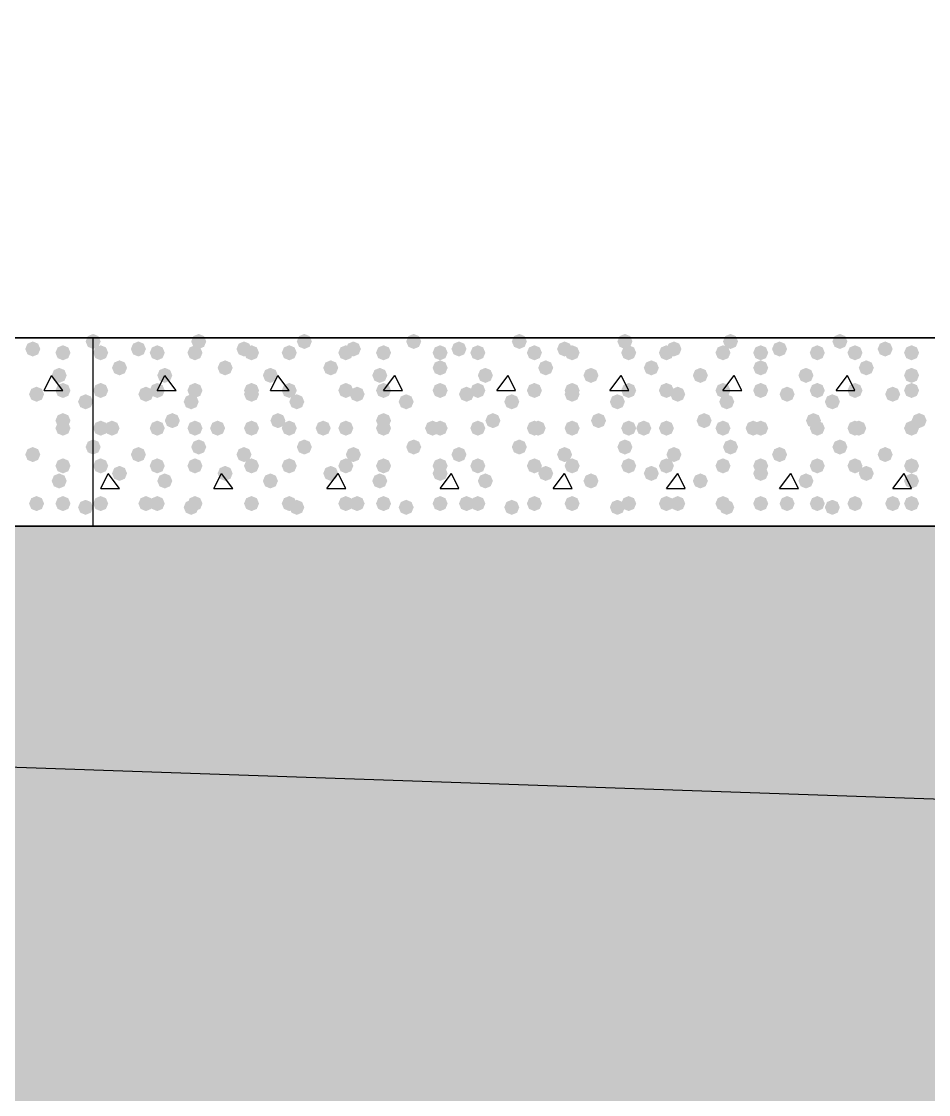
# Model space of a CAD drawing. Header units: millimetres. Extents: x 0 to 420, y 0 to 297.
# Drawn here: x 111.34 to 121.52, y 155.88 to 167.93 of the extents above; entities that cross this region are included whole.
import ezdxf

# ---------------------------------------------------------------- set-up
doc = ezdxf.new("R2010")
doc.units = ezdxf.units.MM
doc.layers.get('0').update_dxf_attribs({"linetype": 'CONTINUOUS'})

msp = doc.modelspace()

# ---------------------------------------------------------------- hatches: boundary and pattern name
at = {"true_color": 0x000007}
for points in [[(112.225667, 164.338), (112.200796, 164.278204), (112.141, 164.253333), (112.081204, 164.278204), (112.056333, 164.338), (112.081204, 164.397796), (112.141, 164.422667), (112.200796, 164.397796)], [(111.548333, 164.253333), (111.523463, 164.193537), (111.463667, 164.168667), (111.403871, 164.193537), (111.379, 164.253333), (111.403871, 164.313129), (111.463667, 164.338), (111.523462, 164.313129)], [(111.887, 164.211), (111.862129, 164.151204), (111.802333, 164.126333), (111.742538, 164.151204), (111.717667, 164.211), (111.742537, 164.270796), (111.802333, 164.295667), (111.862129, 164.270796)], [(111.844667, 163.957), (111.819796, 163.897204), (111.76, 163.872333), (111.700204, 163.897204), (111.675333, 163.957), (111.700204, 164.016796), (111.76, 164.041667), (111.819796, 164.016796)], [(111.887, 163.787667), (111.862129, 163.727871), (111.802333, 163.703), (111.742538, 163.727871), (111.717667, 163.787667), (111.742537, 163.847462), (111.802333, 163.872333), (111.862129, 163.847463)], [(111.590667, 163.745333), (111.565796, 163.685537), (111.506, 163.660667), (111.446204, 163.685537), (111.421333, 163.745333), (111.446204, 163.805129), (111.506, 163.83), (111.565796, 163.805129)], [(112.141, 163.660667), (112.116129, 163.600871), (112.056333, 163.576), (111.996537, 163.600871), (111.971667, 163.660667), (111.996537, 163.720462), (112.056333, 163.745333), (112.116129, 163.720463)], [(111.887, 163.449), (111.862129, 163.389204), (111.802333, 163.364333), (111.742538, 163.389204), (111.717667, 163.449), (111.742537, 163.508796), (111.802333, 163.533667), (111.862129, 163.508796)], [(111.887, 163.364333), (111.862129, 163.304537), (111.802333, 163.279667), (111.742538, 163.304537), (111.717667, 163.364333), (111.742537, 163.424129), (111.802333, 163.449), (111.862129, 163.424129)], [(111.548333, 163.068), (111.523463, 163.008204), (111.463667, 162.983333), (111.403871, 163.008204), (111.379, 163.068), (111.403871, 163.127796), (111.463667, 163.152667), (111.523462, 163.127796)], [(112.225667, 163.152667), (112.200796, 163.092871), (112.141, 163.068), (112.081204, 163.092871), (112.056333, 163.152667), (112.081204, 163.212462), (112.141, 163.237333), (112.200796, 163.212463)], [(111.887, 162.941), (111.862129, 162.881204), (111.802333, 162.856333), (111.742538, 162.881204), (111.717667, 162.941), (111.742537, 163.000796), (111.802333, 163.025667), (111.862129, 163.000796)], [(111.844667, 162.771667), (111.819796, 162.711871), (111.76, 162.687), (111.700204, 162.711871), (111.675333, 162.771667), (111.700204, 162.831462), (111.76, 162.856333), (111.819796, 162.831463)], [(111.590667, 162.517667), (111.565796, 162.457871), (111.506, 162.433), (111.446204, 162.457871), (111.421333, 162.517667), (111.446204, 162.577462), (111.506, 162.602333), (111.565796, 162.577463)], [(111.887, 162.517667), (111.862129, 162.457871), (111.802333, 162.433), (111.742538, 162.457871), (111.717667, 162.517667), (111.742537, 162.577462), (111.802333, 162.602333), (111.862129, 162.577463)], [(112.141, 162.475333), (112.116129, 162.415537), (112.056333, 162.390667), (111.996537, 162.415537), (111.971667, 162.475333), (111.996537, 162.535129), (112.056333, 162.56), (112.116129, 162.535129)]]:
    msp.add_hatch(color=0, dxfattribs=at).paths.add_polyline_path(points, flags=0)
at = {"true_color": 0x000008}
for points in [[(113.411, 164.338), (113.386129, 164.278204), (113.326333, 164.253333), (113.266537, 164.278204), (113.241667, 164.338), (113.266537, 164.397796), (113.326333, 164.422667), (113.386129, 164.397796)], [(114.596333, 164.338), (114.571463, 164.278204), (114.511667, 164.253333), (114.451871, 164.278204), (114.427, 164.338), (114.451871, 164.397796), (114.511667, 164.422667), (114.571462, 164.397796)], [(115.824, 164.338), (115.799129, 164.278204), (115.739333, 164.253333), (115.679538, 164.278204), (115.654667, 164.338), (115.679537, 164.397796), (115.739333, 164.422667), (115.799129, 164.397796)], [(117.009333, 164.338), (116.984462, 164.278204), (116.924667, 164.253333), (116.864871, 164.278204), (116.84, 164.338), (116.864871, 164.397796), (116.924667, 164.422667), (116.984462, 164.397796)], [(118.194667, 164.338), (118.169796, 164.278204), (118.11, 164.253333), (118.050204, 164.278204), (118.025333, 164.338), (118.050204, 164.397796), (118.11, 164.422667), (118.169796, 164.397796)], [(119.38, 164.338), (119.355129, 164.278204), (119.295333, 164.253333), (119.235538, 164.278204), (119.210667, 164.338), (119.235537, 164.397796), (119.295333, 164.422667), (119.355129, 164.397796)], [(120.607667, 164.338), (120.582796, 164.278204), (120.523, 164.253333), (120.463204, 164.278204), (120.438333, 164.338), (120.463204, 164.397796), (120.523, 164.422667), (120.582796, 164.397796)], [(112.310333, 164.211), (112.285463, 164.151204), (112.225667, 164.126333), (112.165871, 164.151204), (112.141, 164.211), (112.165871, 164.270796), (112.225667, 164.295667), (112.285462, 164.270796)], [(112.733667, 164.253333), (112.708796, 164.193537), (112.649, 164.168667), (112.589204, 164.193537), (112.564333, 164.253333), (112.589204, 164.313129), (112.649, 164.338), (112.708796, 164.313129)], [(112.945333, 164.211), (112.920463, 164.151204), (112.860667, 164.126333), (112.800871, 164.151204), (112.776, 164.211), (112.800871, 164.270796), (112.860667, 164.295667), (112.920462, 164.270796)], [(113.368667, 164.211), (113.343796, 164.151204), (113.284, 164.126333), (113.224204, 164.151204), (113.199333, 164.211), (113.224204, 164.270796), (113.284, 164.295667), (113.343796, 164.270796)], [(113.919, 164.253333), (113.894129, 164.193537), (113.834333, 164.168667), (113.774538, 164.193537), (113.749667, 164.253333), (113.774537, 164.313129), (113.834333, 164.338), (113.894129, 164.313129)], [(114.003667, 164.211), (113.978796, 164.151204), (113.919, 164.126333), (113.859204, 164.151204), (113.834333, 164.211), (113.859204, 164.270796), (113.919, 164.295667), (113.978796, 164.270796)], [(114.427, 164.211), (114.402129, 164.151204), (114.342333, 164.126333), (114.282538, 164.151204), (114.257667, 164.211), (114.282537, 164.270796), (114.342333, 164.295667), (114.402129, 164.270796)], [(115.062, 164.211), (115.037129, 164.151204), (114.977333, 164.126333), (114.917538, 164.151204), (114.892667, 164.211), (114.917537, 164.270796), (114.977333, 164.295667), (115.037129, 164.270796)], [(115.146667, 164.253333), (115.121796, 164.193537), (115.062, 164.168667), (115.002204, 164.193537), (114.977333, 164.253333), (115.002204, 164.313129), (115.062, 164.338), (115.121796, 164.313129)], [(115.485333, 164.211), (115.460463, 164.151204), (115.400667, 164.126333), (115.340871, 164.151204), (115.316, 164.211), (115.340871, 164.270796), (115.400667, 164.295667), (115.460462, 164.270796)], [(116.120333, 164.211), (116.095463, 164.151204), (116.035667, 164.126333), (115.975871, 164.151204), (115.951, 164.211), (115.975871, 164.270796), (116.035667, 164.295667), (116.095462, 164.270796)], [(116.332, 164.253333), (116.307129, 164.193537), (116.247333, 164.168667), (116.187538, 164.193537), (116.162667, 164.253333), (116.187537, 164.313129), (116.247333, 164.338), (116.307129, 164.313129)], [(116.543667, 164.211), (116.518796, 164.151204), (116.459, 164.126333), (116.399204, 164.151204), (116.374333, 164.211), (116.399204, 164.270796), (116.459, 164.295667), (116.518796, 164.270796)], [(117.178667, 164.211), (117.153796, 164.151204), (117.094, 164.126333), (117.034204, 164.151204), (117.009333, 164.211), (117.034204, 164.270796), (117.094, 164.295667), (117.153796, 164.270796)], [(117.517333, 164.253333), (117.492463, 164.193537), (117.432667, 164.168667), (117.372871, 164.193537), (117.348, 164.253333), (117.372871, 164.313129), (117.432667, 164.338), (117.492462, 164.313129)], [(117.602, 164.211), (117.577129, 164.151204), (117.517333, 164.126333), (117.457538, 164.151204), (117.432667, 164.211), (117.457537, 164.270796), (117.517333, 164.295667), (117.577129, 164.270796)], [(118.237, 164.211), (118.212129, 164.151204), (118.152333, 164.126333), (118.092538, 164.151204), (118.067667, 164.211), (118.092537, 164.270796), (118.152333, 164.295667), (118.212129, 164.270796)], [(118.660333, 164.211), (118.635463, 164.151204), (118.575667, 164.126333), (118.515871, 164.151204), (118.491, 164.211), (118.515871, 164.270796), (118.575667, 164.295667), (118.635462, 164.270796)], [(118.745, 164.253333), (118.720129, 164.193537), (118.660333, 164.168667), (118.600538, 164.193537), (118.575667, 164.253333), (118.600537, 164.313129), (118.660333, 164.338), (118.720129, 164.313129)], [(119.295333, 164.211), (119.270463, 164.151204), (119.210667, 164.126333), (119.150871, 164.151204), (119.126, 164.211), (119.150871, 164.270796), (119.210667, 164.295667), (119.270462, 164.270796)], [(119.718667, 164.211), (119.693796, 164.151204), (119.634, 164.126333), (119.574204, 164.151204), (119.549333, 164.211), (119.574204, 164.270796), (119.634, 164.295667), (119.693796, 164.270796)], [(119.930333, 164.253333), (119.905463, 164.193537), (119.845667, 164.168667), (119.785871, 164.193537), (119.761, 164.253333), (119.785871, 164.313129), (119.845667, 164.338), (119.905462, 164.313129)], [(120.353667, 164.211), (120.328796, 164.151204), (120.269, 164.126333), (120.209204, 164.151204), (120.184333, 164.211), (120.209204, 164.270796), (120.269, 164.295667), (120.328796, 164.270796)], [(120.777, 164.211), (120.752129, 164.151204), (120.692333, 164.126333), (120.632538, 164.151204), (120.607667, 164.211), (120.632537, 164.270796), (120.692333, 164.295667), (120.752129, 164.270796)], [(121.115667, 164.253333), (121.090796, 164.193537), (121.031, 164.168667), (120.971204, 164.193537), (120.946333, 164.253333), (120.971204, 164.313129), (121.031, 164.338), (121.090796, 164.313129)], [(121.412, 164.211), (121.387129, 164.151204), (121.327333, 164.126333), (121.267538, 164.151204), (121.242667, 164.211), (121.267537, 164.270796), (121.327333, 164.295667), (121.387129, 164.270796)], [(112.522, 164.041667), (112.497129, 163.981871), (112.437333, 163.957), (112.377538, 163.981871), (112.352667, 164.041667), (112.377537, 164.101462), (112.437333, 164.126333), (112.497129, 164.101463)], [(113.707333, 164.041667), (113.682463, 163.981871), (113.622667, 163.957), (113.562871, 163.981871), (113.538, 164.041667), (113.562871, 164.101462), (113.622667, 164.126333), (113.682462, 164.101463)], [(114.892667, 164.041667), (114.867796, 163.981871), (114.808, 163.957), (114.748204, 163.981871), (114.723333, 164.041667), (114.748204, 164.101462), (114.808, 164.126333), (114.867796, 164.101463)], [(116.120333, 164.041667), (116.095463, 163.981871), (116.035667, 163.957), (115.975871, 163.981871), (115.951, 164.041667), (115.975871, 164.101462), (116.035667, 164.126333), (116.095462, 164.101463)], [(117.305667, 164.041667), (117.280796, 163.981871), (117.221, 163.957), (117.161204, 163.981871), (117.136333, 164.041667), (117.161204, 164.101462), (117.221, 164.126333), (117.280796, 164.101463)], [(118.491, 164.041667), (118.466129, 163.981871), (118.406333, 163.957), (118.346537, 163.981871), (118.321667, 164.041667), (118.346537, 164.101462), (118.406333, 164.126333), (118.466129, 164.101463)], [(119.718667, 164.041667), (119.693796, 163.981871), (119.634, 163.957), (119.574204, 163.981871), (119.549333, 164.041667), (119.574204, 164.101462), (119.634, 164.126333), (119.693796, 164.101463)], [(120.904, 164.041667), (120.879129, 163.981871), (120.819333, 163.957), (120.759538, 163.981871), (120.734667, 164.041667), (120.759537, 164.101462), (120.819333, 164.126333), (120.879129, 164.101463)], [(113.03, 163.957), (113.005129, 163.897204), (112.945333, 163.872333), (112.885538, 163.897204), (112.860667, 163.957), (112.885537, 164.016796), (112.945333, 164.041667), (113.005129, 164.016796)], [(114.215333, 163.957), (114.190463, 163.897204), (114.130667, 163.872333), (114.070871, 163.897204), (114.046, 163.957), (114.070871, 164.016796), (114.130667, 164.041667), (114.190462, 164.016796)], [(115.443, 163.957), (115.418129, 163.897204), (115.358333, 163.872333), (115.298537, 163.897204), (115.273667, 163.957), (115.298537, 164.016796), (115.358333, 164.041667), (115.418129, 164.016796)], [(116.628333, 163.957), (116.603463, 163.897204), (116.543667, 163.872333), (116.483871, 163.897204), (116.459, 163.957), (116.483871, 164.016796), (116.543667, 164.041667), (116.603462, 164.016796)], [(117.813667, 163.957), (117.788796, 163.897204), (117.729, 163.872333), (117.669204, 163.897204), (117.644333, 163.957), (117.669204, 164.016796), (117.729, 164.041667), (117.788796, 164.016796)], [(119.041333, 163.957), (119.016462, 163.897204), (118.956667, 163.872333), (118.896871, 163.897204), (118.872, 163.957), (118.896871, 164.016796), (118.956667, 164.041667), (119.016462, 164.016796)], [(120.226667, 163.957), (120.201796, 163.897204), (120.142, 163.872333), (120.082204, 163.897204), (120.057333, 163.957), (120.082204, 164.016796), (120.142, 164.041667), (120.201796, 164.016796)], [(121.412, 163.957), (121.387129, 163.897204), (121.327333, 163.872333), (121.267538, 163.897204), (121.242667, 163.957), (121.267537, 164.016796), (121.327333, 164.041667), (121.387129, 164.016796)], [(112.310333, 163.787667), (112.285463, 163.727871), (112.225667, 163.703), (112.165871, 163.727871), (112.141, 163.787667), (112.165871, 163.847462), (112.225667, 163.872333), (112.285462, 163.847463)], [(112.945333, 163.787667), (112.920463, 163.727871), (112.860667, 163.703), (112.800871, 163.727871), (112.776, 163.787667), (112.800871, 163.847462), (112.860667, 163.872333), (112.920462, 163.847463)], [(113.368667, 163.787667), (113.343796, 163.727871), (113.284, 163.703), (113.224204, 163.727871), (113.199333, 163.787667), (113.224204, 163.847462), (113.284, 163.872333), (113.343796, 163.847463)], [(114.003667, 163.787667), (113.978796, 163.727871), (113.919, 163.703), (113.859204, 163.727871), (113.834333, 163.787667), (113.859204, 163.847462), (113.919, 163.872333), (113.978796, 163.847463)], [(114.427, 163.787667), (114.402129, 163.727871), (114.342333, 163.703), (114.282538, 163.727871), (114.257667, 163.787667), (114.282537, 163.847462), (114.342333, 163.872333), (114.402129, 163.847463)], [(115.062, 163.787667), (115.037129, 163.727871), (114.977333, 163.703), (114.917538, 163.727871), (114.892667, 163.787667), (114.917537, 163.847462), (114.977333, 163.872333), (115.037129, 163.847463)], [(115.485333, 163.787667), (115.460463, 163.727871), (115.400667, 163.703), (115.340871, 163.727871), (115.316, 163.787667), (115.340871, 163.847462), (115.400667, 163.872333), (115.460462, 163.847463)], [(116.120333, 163.787667), (116.095463, 163.727871), (116.035667, 163.703), (115.975871, 163.727871), (115.951, 163.787667), (115.975871, 163.847462), (116.035667, 163.872333), (116.095462, 163.847463)], [(116.543667, 163.787667), (116.518796, 163.727871), (116.459, 163.703), (116.399204, 163.727871), (116.374333, 163.787667), (116.399204, 163.847462), (116.459, 163.872333), (116.518796, 163.847463)], [(117.178667, 163.787667), (117.153796, 163.727871), (117.094, 163.703), (117.034204, 163.727871), (117.009333, 163.787667), (117.034204, 163.847462), (117.094, 163.872333), (117.153796, 163.847463)], [(117.602, 163.787667), (117.577129, 163.727871), (117.517333, 163.703), (117.457538, 163.727871), (117.432667, 163.787667), (117.457537, 163.847462), (117.517333, 163.872333), (117.577129, 163.847463)], [(118.237, 163.787667), (118.212129, 163.727871), (118.152333, 163.703), (118.092538, 163.727871), (118.067667, 163.787667), (118.092537, 163.847462), (118.152333, 163.872333), (118.212129, 163.847463)], [(118.660333, 163.787667), (118.635463, 163.727871), (118.575667, 163.703), (118.515871, 163.727871), (118.491, 163.787667), (118.515871, 163.847462), (118.575667, 163.872333), (118.635462, 163.847463)], [(119.295333, 163.787667), (119.270463, 163.727871), (119.210667, 163.703), (119.150871, 163.727871), (119.126, 163.787667), (119.150871, 163.847462), (119.210667, 163.872333), (119.270462, 163.847463)], [(119.718667, 163.787667), (119.693796, 163.727871), (119.634, 163.703), (119.574204, 163.727871), (119.549333, 163.787667), (119.574204, 163.847462), (119.634, 163.872333), (119.693796, 163.847463)], [(120.353667, 163.787667), (120.328796, 163.727871), (120.269, 163.703), (120.209204, 163.727871), (120.184333, 163.787667), (120.209204, 163.847462), (120.269, 163.872333), (120.328796, 163.847463)], [(120.777, 163.787667), (120.752129, 163.727871), (120.692333, 163.703), (120.632538, 163.727871), (120.607667, 163.787667), (120.632537, 163.847462), (120.692333, 163.872333), (120.752129, 163.847463)], [(121.412, 163.787667), (121.387129, 163.727871), (121.327333, 163.703), (121.267538, 163.727871), (121.242667, 163.787667), (121.267537, 163.847462), (121.327333, 163.872333), (121.387129, 163.847463)], [(112.818333, 163.745333), (112.793463, 163.685537), (112.733667, 163.660667), (112.673871, 163.685537), (112.649, 163.745333), (112.673871, 163.805129), (112.733667, 163.83), (112.793462, 163.805129)], [(114.003667, 163.745333), (113.978796, 163.685537), (113.919, 163.660667), (113.859204, 163.685537), (113.834333, 163.745333), (113.859204, 163.805129), (113.919, 163.83), (113.978796, 163.805129)], [(115.189, 163.745333), (115.164129, 163.685537), (115.104333, 163.660667), (115.044538, 163.685537), (115.019667, 163.745333), (115.044537, 163.805129), (115.104333, 163.83), (115.164129, 163.805129)], [(116.416667, 163.745333), (116.391796, 163.685537), (116.332, 163.660667), (116.272204, 163.685537), (116.247333, 163.745333), (116.272204, 163.805129), (116.332, 163.83), (116.391796, 163.805129)], [(117.602, 163.745333), (117.577129, 163.685537), (117.517333, 163.660667), (117.457538, 163.685537), (117.432667, 163.745333), (117.457537, 163.805129), (117.517333, 163.83), (117.577129, 163.805129)], [(118.787333, 163.745333), (118.762463, 163.685537), (118.702667, 163.660667), (118.642871, 163.685537), (118.618, 163.745333), (118.642871, 163.805129), (118.702667, 163.83), (118.762462, 163.805129)], [(120.015, 163.745333), (119.990129, 163.685537), (119.930333, 163.660667), (119.870538, 163.685537), (119.845667, 163.745333), (119.870537, 163.805129), (119.930333, 163.83), (119.990129, 163.805129)], [(121.200333, 163.745333), (121.175463, 163.685537), (121.115667, 163.660667), (121.055871, 163.685537), (121.031, 163.745333), (121.055871, 163.805129), (121.115667, 163.83), (121.175462, 163.805129)], [(113.326333, 163.660667), (113.301463, 163.600871), (113.241667, 163.576), (113.181871, 163.600871), (113.157, 163.660667), (113.181871, 163.720462), (113.241667, 163.745333), (113.301462, 163.720463)], [(114.511667, 163.660667), (114.486796, 163.600871), (114.427, 163.576), (114.367204, 163.600871), (114.342333, 163.660667), (114.367204, 163.720462), (114.427, 163.745333), (114.486796, 163.720463)], [(115.739333, 163.660667), (115.714462, 163.600871), (115.654667, 163.576), (115.594871, 163.600871), (115.57, 163.660667), (115.594871, 163.720462), (115.654667, 163.745333), (115.714462, 163.720463)], [(116.924667, 163.660667), (116.899796, 163.600871), (116.84, 163.576), (116.780204, 163.600871), (116.755333, 163.660667), (116.780204, 163.720462), (116.84, 163.745333), (116.899796, 163.720463)], [(118.11, 163.660667), (118.085129, 163.600871), (118.025333, 163.576), (117.965538, 163.600871), (117.940667, 163.660667), (117.965537, 163.720462), (118.025333, 163.745333), (118.085129, 163.720463)], [(119.337667, 163.660667), (119.312796, 163.600871), (119.253, 163.576), (119.193204, 163.600871), (119.168333, 163.660667), (119.193204, 163.720462), (119.253, 163.745333), (119.312796, 163.720463)], [(120.523, 163.660667), (120.498129, 163.600871), (120.438333, 163.576), (120.378537, 163.600871), (120.353667, 163.660667), (120.378537, 163.720462), (120.438333, 163.745333), (120.498129, 163.720463)], [(113.114667, 163.449), (113.089796, 163.389204), (113.03, 163.364333), (112.970204, 163.389204), (112.945333, 163.449), (112.970204, 163.508796), (113.03, 163.533667), (113.089796, 163.508796)], [(114.3, 163.449), (114.275129, 163.389204), (114.215333, 163.364333), (114.155538, 163.389204), (114.130667, 163.449), (114.155537, 163.508796), (114.215333, 163.533667), (114.275129, 163.508796)], [(115.485333, 163.449), (115.460463, 163.389204), (115.400667, 163.364333), (115.340871, 163.389204), (115.316, 163.449), (115.340871, 163.508796), (115.400667, 163.533667), (115.460462, 163.508796)], [(116.713, 163.449), (116.688129, 163.389204), (116.628333, 163.364333), (116.568537, 163.389204), (116.543667, 163.449), (116.568537, 163.508796), (116.628333, 163.533667), (116.688129, 163.508796)], [(117.898333, 163.449), (117.873463, 163.389204), (117.813667, 163.364333), (117.753871, 163.389204), (117.729, 163.449), (117.753871, 163.508796), (117.813667, 163.533667), (117.873462, 163.508796)], [(119.083667, 163.449), (119.058796, 163.389204), (118.999, 163.364333), (118.939204, 163.389204), (118.914333, 163.449), (118.939204, 163.508796), (118.999, 163.533667), (119.058796, 163.508796)], [(120.311333, 163.449), (120.286463, 163.389204), (120.226667, 163.364333), (120.166871, 163.389204), (120.142, 163.449), (120.166871, 163.508796), (120.226667, 163.533667), (120.286462, 163.508796)], [(121.496667, 163.449), (121.471796, 163.389204), (121.412, 163.364333), (121.352204, 163.389204), (121.327333, 163.449), (121.352204, 163.508796), (121.412, 163.533667), (121.471796, 163.508796)], [(112.310333, 163.364333), (112.285463, 163.304537), (112.225667, 163.279667), (112.165871, 163.304537), (112.141, 163.364333), (112.165871, 163.424129), (112.225667, 163.449), (112.285462, 163.424129)], [(112.437333, 163.364333), (112.412463, 163.304537), (112.352667, 163.279667), (112.292871, 163.304537), (112.268, 163.364333), (112.292871, 163.424129), (112.352667, 163.449), (112.412462, 163.424129)], [(112.945333, 163.364333), (112.920463, 163.304537), (112.860667, 163.279667), (112.800871, 163.304537), (112.776, 163.364333), (112.800871, 163.424129), (112.860667, 163.449), (112.920462, 163.424129)], [(113.368667, 163.364333), (113.343796, 163.304537), (113.284, 163.279667), (113.224204, 163.304537), (113.199333, 163.364333), (113.224204, 163.424129), (113.284, 163.449), (113.343796, 163.424129)], [(113.622667, 163.364333), (113.597796, 163.304537), (113.538, 163.279667), (113.478204, 163.304537), (113.453333, 163.364333), (113.478204, 163.424129), (113.538, 163.449), (113.597796, 163.424129)], [(114.003667, 163.364333), (113.978796, 163.304537), (113.919, 163.279667), (113.859204, 163.304537), (113.834333, 163.364333), (113.859204, 163.424129), (113.919, 163.449), (113.978796, 163.424129)], [(114.427, 163.364333), (114.402129, 163.304537), (114.342333, 163.279667), (114.282538, 163.304537), (114.257667, 163.364333), (114.282537, 163.424129), (114.342333, 163.449), (114.402129, 163.424129)], [(114.808, 163.364333), (114.783129, 163.304537), (114.723333, 163.279667), (114.663537, 163.304537), (114.638667, 163.364333), (114.663537, 163.424129), (114.723333, 163.449), (114.783129, 163.424129)], [(115.062, 163.364333), (115.037129, 163.304537), (114.977333, 163.279667), (114.917538, 163.304537), (114.892667, 163.364333), (114.917537, 163.424129), (114.977333, 163.449), (115.037129, 163.424129)], [(115.485333, 163.364333), (115.460463, 163.304537), (115.400667, 163.279667), (115.340871, 163.304537), (115.316, 163.364333), (115.340871, 163.424129), (115.400667, 163.449), (115.460462, 163.424129)], [(116.035667, 163.364333), (116.010796, 163.304537), (115.951, 163.279667), (115.891204, 163.304537), (115.866333, 163.364333), (115.891204, 163.424129), (115.951, 163.449), (116.010796, 163.424129)], [(116.120333, 163.364333), (116.095463, 163.304537), (116.035667, 163.279667), (115.975871, 163.304537), (115.951, 163.364333), (115.975871, 163.424129), (116.035667, 163.449), (116.095462, 163.424129)], [(116.543667, 163.364333), (116.518796, 163.304537), (116.459, 163.279667), (116.399204, 163.304537), (116.374333, 163.364333), (116.399204, 163.424129), (116.459, 163.449), (116.518796, 163.424129)], [(117.178667, 163.364333), (117.153796, 163.304537), (117.094, 163.279667), (117.034204, 163.304537), (117.009333, 163.364333), (117.034204, 163.424129), (117.094, 163.449), (117.153796, 163.424129)], [(117.221, 163.364333), (117.196129, 163.304537), (117.136333, 163.279667), (117.076537, 163.304537), (117.051667, 163.364333), (117.076537, 163.424129), (117.136333, 163.449), (117.196129, 163.424129)], [(117.602, 163.364333), (117.577129, 163.304537), (117.517333, 163.279667), (117.457538, 163.304537), (117.432667, 163.364333), (117.457537, 163.424129), (117.517333, 163.449), (117.577129, 163.424129)], [(118.237, 163.364333), (118.212129, 163.304537), (118.152333, 163.279667), (118.092538, 163.304537), (118.067667, 163.364333), (118.092537, 163.424129), (118.152333, 163.449), (118.212129, 163.424129)], [(118.406333, 163.364333), (118.381463, 163.304537), (118.321667, 163.279667), (118.261871, 163.304537), (118.237, 163.364333), (118.261871, 163.424129), (118.321667, 163.449), (118.381462, 163.424129)], [(118.660333, 163.364333), (118.635463, 163.304537), (118.575667, 163.279667), (118.515871, 163.304537), (118.491, 163.364333), (118.515871, 163.424129), (118.575667, 163.449), (118.635462, 163.424129)], [(119.295333, 163.364333), (119.270463, 163.304537), (119.210667, 163.279667), (119.150871, 163.304537), (119.126, 163.364333), (119.150871, 163.424129), (119.210667, 163.449), (119.270462, 163.424129)], [(119.634, 163.364333), (119.609129, 163.304537), (119.549333, 163.279667), (119.489538, 163.304537), (119.464667, 163.364333), (119.489537, 163.424129), (119.549333, 163.449), (119.609129, 163.424129)], [(119.718667, 163.364333), (119.693796, 163.304537), (119.634, 163.279667), (119.574204, 163.304537), (119.549333, 163.364333), (119.574204, 163.424129), (119.634, 163.449), (119.693796, 163.424129)], [(120.353667, 163.364333), (120.328796, 163.304537), (120.269, 163.279667), (120.209204, 163.304537), (120.184333, 163.364333), (120.209204, 163.424129), (120.269, 163.449), (120.328796, 163.424129)], [(120.777, 163.364333), (120.752129, 163.304537), (120.692333, 163.279667), (120.632538, 163.304537), (120.607667, 163.364333), (120.632537, 163.424129), (120.692333, 163.449), (120.752129, 163.424129)], [(120.819333, 163.364333), (120.794462, 163.304537), (120.734667, 163.279667), (120.674871, 163.304537), (120.65, 163.364333), (120.674871, 163.424129), (120.734667, 163.449), (120.794462, 163.424129)], [(121.412, 163.364333), (121.387129, 163.304537), (121.327333, 163.279667), (121.267538, 163.304537), (121.242667, 163.364333), (121.267537, 163.424129), (121.327333, 163.449), (121.387129, 163.424129)], [(112.733667, 163.068), (112.708796, 163.008204), (112.649, 162.983333), (112.589204, 163.008204), (112.564333, 163.068), (112.589204, 163.127796), (112.649, 163.152667), (112.708796, 163.127796)], [(113.411, 163.152667), (113.386129, 163.092871), (113.326333, 163.068), (113.266537, 163.092871), (113.241667, 163.152667), (113.266537, 163.212462), (113.326333, 163.237333), (113.386129, 163.212463)], [(113.919, 163.068), (113.894129, 163.008204), (113.834333, 162.983333), (113.774538, 163.008204), (113.749667, 163.068), (113.774537, 163.127796), (113.834333, 163.152667), (113.894129, 163.127796)], [(114.596333, 163.152667), (114.571463, 163.092871), (114.511667, 163.068), (114.451871, 163.092871), (114.427, 163.152667), (114.451871, 163.212462), (114.511667, 163.237333), (114.571462, 163.212463)], [(115.146667, 163.068), (115.121796, 163.008204), (115.062, 162.983333), (115.002204, 163.008204), (114.977333, 163.068), (115.002204, 163.127796), (115.062, 163.152667), (115.121796, 163.127796)], [(115.824, 163.152667), (115.799129, 163.092871), (115.739333, 163.068), (115.679538, 163.092871), (115.654667, 163.152667), (115.679537, 163.212462), (115.739333, 163.237333), (115.799129, 163.212463)], [(116.332, 163.068), (116.307129, 163.008204), (116.247333, 162.983333), (116.187538, 163.008204), (116.162667, 163.068), (116.187537, 163.127796), (116.247333, 163.152667), (116.307129, 163.127796)], [(117.009333, 163.152667), (116.984462, 163.092871), (116.924667, 163.068), (116.864871, 163.092871), (116.84, 163.152667), (116.864871, 163.212462), (116.924667, 163.237333), (116.984462, 163.212463)], [(117.517333, 163.068), (117.492463, 163.008204), (117.432667, 162.983333), (117.372871, 163.008204), (117.348, 163.068), (117.372871, 163.127796), (117.432667, 163.152667), (117.492462, 163.127796)], [(118.194667, 163.152667), (118.169796, 163.092871), (118.11, 163.068), (118.050204, 163.092871), (118.025333, 163.152667), (118.050204, 163.212462), (118.11, 163.237333), (118.169796, 163.212463)], [(118.745, 163.068), (118.720129, 163.008204), (118.660333, 162.983333), (118.600538, 163.008204), (118.575667, 163.068), (118.600537, 163.127796), (118.660333, 163.152667), (118.720129, 163.127796)], [(119.38, 163.152667), (119.355129, 163.092871), (119.295333, 163.068), (119.235538, 163.092871), (119.210667, 163.152667), (119.235537, 163.212462), (119.295333, 163.237333), (119.355129, 163.212463)], [(119.930333, 163.068), (119.905463, 163.008204), (119.845667, 162.983333), (119.785871, 163.008204), (119.761, 163.068), (119.785871, 163.127796), (119.845667, 163.152667), (119.905462, 163.127796)], [(120.607667, 163.152667), (120.582796, 163.092871), (120.523, 163.068), (120.463204, 163.092871), (120.438333, 163.152667), (120.463204, 163.212462), (120.523, 163.237333), (120.582796, 163.212463)], [(121.115667, 163.068), (121.090796, 163.008204), (121.031, 162.983333), (120.971204, 163.008204), (120.946333, 163.068), (120.971204, 163.127796), (121.031, 163.152667), (121.090796, 163.127796)], [(112.310333, 162.941), (112.285463, 162.881204), (112.225667, 162.856333), (112.165871, 162.881204), (112.141, 162.941), (112.165871, 163.000796), (112.225667, 163.025667), (112.285462, 163.000796)], [(112.945333, 162.941), (112.920463, 162.881204), (112.860667, 162.856333), (112.800871, 162.881204), (112.776, 162.941), (112.800871, 163.000796), (112.860667, 163.025667), (112.920462, 163.000796)], [(113.368667, 162.941), (113.343796, 162.881204), (113.284, 162.856333), (113.224204, 162.881204), (113.199333, 162.941), (113.224204, 163.000796), (113.284, 163.025667), (113.343796, 163.000796)], [(114.003667, 162.941), (113.978796, 162.881204), (113.919, 162.856333), (113.859204, 162.881204), (113.834333, 162.941), (113.859204, 163.000796), (113.919, 163.025667), (113.978796, 163.000796)], [(114.427, 162.941), (114.402129, 162.881204), (114.342333, 162.856333), (114.282538, 162.881204), (114.257667, 162.941), (114.282537, 163.000796), (114.342333, 163.025667), (114.402129, 163.000796)], [(115.062, 162.941), (115.037129, 162.881204), (114.977333, 162.856333), (114.917538, 162.881204), (114.892667, 162.941), (114.917537, 163.000796), (114.977333, 163.025667), (115.037129, 163.000796)], [(115.485333, 162.941), (115.460463, 162.881204), (115.400667, 162.856333), (115.340871, 162.881204), (115.316, 162.941), (115.340871, 163.000796), (115.400667, 163.025667), (115.460462, 163.000796)], [(116.120333, 162.941), (116.095463, 162.881204), (116.035667, 162.856333), (115.975871, 162.881204), (115.951, 162.941), (115.975871, 163.000796), (116.035667, 163.025667), (116.095462, 163.000796)], [(116.543667, 162.941), (116.518796, 162.881204), (116.459, 162.856333), (116.399204, 162.881204), (116.374333, 162.941), (116.399204, 163.000796), (116.459, 163.025667), (116.518796, 163.000796)], [(117.178667, 162.941), (117.153796, 162.881204), (117.094, 162.856333), (117.034204, 162.881204), (117.009333, 162.941), (117.034204, 163.000796), (117.094, 163.025667), (117.153796, 163.000796)], [(117.602, 162.941), (117.577129, 162.881204), (117.517333, 162.856333), (117.457538, 162.881204), (117.432667, 162.941), (117.457537, 163.000796), (117.517333, 163.025667), (117.577129, 163.000796)], [(118.237, 162.941), (118.212129, 162.881204), (118.152333, 162.856333), (118.092538, 162.881204), (118.067667, 162.941), (118.092537, 163.000796), (118.152333, 163.025667), (118.212129, 163.000796)], [(118.660333, 162.941), (118.635463, 162.881204), (118.575667, 162.856333), (118.515871, 162.881204), (118.491, 162.941), (118.515871, 163.000796), (118.575667, 163.025667), (118.635462, 163.000796)], [(119.295333, 162.941), (119.270463, 162.881204), (119.210667, 162.856333), (119.150871, 162.881204), (119.126, 162.941), (119.150871, 163.000796), (119.210667, 163.025667), (119.270462, 163.000796)], [(119.718667, 162.941), (119.693796, 162.881204), (119.634, 162.856333), (119.574204, 162.881204), (119.549333, 162.941), (119.574204, 163.000796), (119.634, 163.025667), (119.693796, 163.000796)], [(120.353667, 162.941), (120.328796, 162.881204), (120.269, 162.856333), (120.209204, 162.881204), (120.184333, 162.941), (120.209204, 163.000796), (120.269, 163.025667), (120.328796, 163.000796)], [(120.777, 162.941), (120.752129, 162.881204), (120.692333, 162.856333), (120.632538, 162.881204), (120.607667, 162.941), (120.632537, 163.000796), (120.692333, 163.025667), (120.752129, 163.000796)], [(121.412, 162.941), (121.387129, 162.881204), (121.327333, 162.856333), (121.267538, 162.881204), (121.242667, 162.941), (121.267537, 163.000796), (121.327333, 163.025667), (121.387129, 163.000796)], [(112.522, 162.856333), (112.497129, 162.796537), (112.437333, 162.771667), (112.377538, 162.796537), (112.352667, 162.856333), (112.377537, 162.916129), (112.437333, 162.941), (112.497129, 162.916129)], [(113.707333, 162.856333), (113.682463, 162.796537), (113.622667, 162.771667), (113.562871, 162.796537), (113.538, 162.856333), (113.562871, 162.916129), (113.622667, 162.941), (113.682462, 162.916129)], [(114.892667, 162.856333), (114.867796, 162.796537), (114.808, 162.771667), (114.748204, 162.796537), (114.723333, 162.856333), (114.748204, 162.916129), (114.808, 162.941), (114.867796, 162.916129)], [(116.120333, 162.856333), (116.095463, 162.796537), (116.035667, 162.771667), (115.975871, 162.796537), (115.951, 162.856333), (115.975871, 162.916129), (116.035667, 162.941), (116.095462, 162.916129)], [(117.305667, 162.856333), (117.280796, 162.796537), (117.221, 162.771667), (117.161204, 162.796537), (117.136333, 162.856333), (117.161204, 162.916129), (117.221, 162.941), (117.280796, 162.916129)], [(118.491, 162.856333), (118.466129, 162.796537), (118.406333, 162.771667), (118.346537, 162.796537), (118.321667, 162.856333), (118.346537, 162.916129), (118.406333, 162.941), (118.466129, 162.916129)], [(119.718667, 162.856333), (119.693796, 162.796537), (119.634, 162.771667), (119.574204, 162.796537), (119.549333, 162.856333), (119.574204, 162.916129), (119.634, 162.941), (119.693796, 162.916129)], [(120.904, 162.856333), (120.879129, 162.796537), (120.819333, 162.771667), (120.759538, 162.796537), (120.734667, 162.856333), (120.759537, 162.916129), (120.819333, 162.941), (120.879129, 162.916129)], [(113.03, 162.771667), (113.005129, 162.711871), (112.945333, 162.687), (112.885538, 162.711871), (112.860667, 162.771667), (112.885537, 162.831462), (112.945333, 162.856333), (113.005129, 162.831463)], [(114.215333, 162.771667), (114.190463, 162.711871), (114.130667, 162.687), (114.070871, 162.711871), (114.046, 162.771667), (114.070871, 162.831462), (114.130667, 162.856333), (114.190462, 162.831463)], [(115.443, 162.771667), (115.418129, 162.711871), (115.358333, 162.687), (115.298537, 162.711871), (115.273667, 162.771667), (115.298537, 162.831462), (115.358333, 162.856333), (115.418129, 162.831463)], [(116.628333, 162.771667), (116.603463, 162.711871), (116.543667, 162.687), (116.483871, 162.711871), (116.459, 162.771667), (116.483871, 162.831462), (116.543667, 162.856333), (116.603462, 162.831463)], [(117.813667, 162.771667), (117.788796, 162.711871), (117.729, 162.687), (117.669204, 162.711871), (117.644333, 162.771667), (117.669204, 162.831462), (117.729, 162.856333), (117.788796, 162.831463)], [(119.041333, 162.771667), (119.016462, 162.711871), (118.956667, 162.687), (118.896871, 162.711871), (118.872, 162.771667), (118.896871, 162.831462), (118.956667, 162.856333), (119.016462, 162.831463)], [(120.226667, 162.771667), (120.201796, 162.711871), (120.142, 162.687), (120.082204, 162.711871), (120.057333, 162.771667), (120.082204, 162.831462), (120.142, 162.856333), (120.201796, 162.831463)], [(121.412, 162.771667), (121.387129, 162.711871), (121.327333, 162.687), (121.267538, 162.711871), (121.242667, 162.771667), (121.267537, 162.831462), (121.327333, 162.856333), (121.387129, 162.831463)], [(112.310333, 162.517667), (112.285463, 162.457871), (112.225667, 162.433), (112.165871, 162.457871), (112.141, 162.517667), (112.165871, 162.577462), (112.225667, 162.602333), (112.285462, 162.577463)], [(112.818333, 162.517667), (112.793463, 162.457871), (112.733667, 162.433), (112.673871, 162.457871), (112.649, 162.517667), (112.673871, 162.577462), (112.733667, 162.602333), (112.793462, 162.577463)], [(112.945333, 162.517667), (112.920463, 162.457871), (112.860667, 162.433), (112.800871, 162.457871), (112.776, 162.517667), (112.800871, 162.577462), (112.860667, 162.602333), (112.920462, 162.577463)], [(113.326333, 162.475333), (113.301463, 162.415537), (113.241667, 162.390667), (113.181871, 162.415537), (113.157, 162.475333), (113.181871, 162.535129), (113.241667, 162.56), (113.301462, 162.535129)], [(113.368667, 162.517667), (113.343796, 162.457871), (113.284, 162.433), (113.224204, 162.457871), (113.199333, 162.517667), (113.224204, 162.577462), (113.284, 162.602333), (113.343796, 162.577463)], [(114.003667, 162.517667), (113.978796, 162.457871), (113.919, 162.433), (113.859204, 162.457871), (113.834333, 162.517667), (113.859204, 162.577462), (113.919, 162.602333), (113.978796, 162.577463)], [(114.003667, 162.517667), (113.978796, 162.457871), (113.919, 162.433), (113.859204, 162.457871), (113.834333, 162.517667), (113.859204, 162.577462), (113.919, 162.602333), (113.978796, 162.577463)], [(114.427, 162.517667), (114.402129, 162.457871), (114.342333, 162.433), (114.282538, 162.457871), (114.257667, 162.517667), (114.282537, 162.577462), (114.342333, 162.602333), (114.402129, 162.577463)], [(114.511667, 162.475333), (114.486796, 162.415537), (114.427, 162.390667), (114.367204, 162.415537), (114.342333, 162.475333), (114.367204, 162.535129), (114.427, 162.56), (114.486796, 162.535129)], [(115.062, 162.517667), (115.037129, 162.457871), (114.977333, 162.433), (114.917538, 162.457871), (114.892667, 162.517667), (114.917537, 162.577462), (114.977333, 162.602333), (115.037129, 162.577463)], [(115.189, 162.517667), (115.164129, 162.457871), (115.104333, 162.433), (115.044538, 162.457871), (115.019667, 162.517667), (115.044537, 162.577462), (115.104333, 162.602333), (115.164129, 162.577463)], [(115.485333, 162.517667), (115.460463, 162.457871), (115.400667, 162.433), (115.340871, 162.457871), (115.316, 162.517667), (115.340871, 162.577462), (115.400667, 162.602333), (115.460462, 162.577463)], [(115.739333, 162.475333), (115.714462, 162.415537), (115.654667, 162.390667), (115.594871, 162.415537), (115.57, 162.475333), (115.594871, 162.535129), (115.654667, 162.56), (115.714462, 162.535129)], [(116.120333, 162.517667), (116.095463, 162.457871), (116.035667, 162.433), (115.975871, 162.457871), (115.951, 162.517667), (115.975871, 162.577462), (116.035667, 162.602333), (116.095462, 162.577463)], [(116.416667, 162.517667), (116.391796, 162.457871), (116.332, 162.433), (116.272204, 162.457871), (116.247333, 162.517667), (116.272204, 162.577462), (116.332, 162.602333), (116.391796, 162.577463)], [(116.543667, 162.517667), (116.518796, 162.457871), (116.459, 162.433), (116.399204, 162.457871), (116.374333, 162.517667), (116.399204, 162.577462), (116.459, 162.602333), (116.518796, 162.577463)], [(116.924667, 162.475333), (116.899796, 162.415537), (116.84, 162.390667), (116.780204, 162.415537), (116.755333, 162.475333), (116.780204, 162.535129), (116.84, 162.56), (116.899796, 162.535129)], [(117.178667, 162.517667), (117.153796, 162.457871), (117.094, 162.433), (117.034204, 162.457871), (117.009333, 162.517667), (117.034204, 162.577462), (117.094, 162.602333), (117.153796, 162.577463)], [(117.602, 162.517667), (117.577129, 162.457871), (117.517333, 162.433), (117.457538, 162.457871), (117.432667, 162.517667), (117.457537, 162.577462), (117.517333, 162.602333), (117.577129, 162.577463)], [(117.602, 162.517667), (117.577129, 162.457871), (117.517333, 162.433), (117.457538, 162.457871), (117.432667, 162.517667), (117.457537, 162.577462), (117.517333, 162.602333), (117.577129, 162.577463)], [(118.11, 162.475333), (118.085129, 162.415537), (118.025333, 162.390667), (117.965538, 162.415537), (117.940667, 162.475333), (117.965537, 162.535129), (118.025333, 162.56), (118.085129, 162.535129)], [(118.237, 162.517667), (118.212129, 162.457871), (118.152333, 162.433), (118.092538, 162.457871), (118.067667, 162.517667), (118.092537, 162.577462), (118.152333, 162.602333), (118.212129, 162.577463)], [(118.660333, 162.517667), (118.635463, 162.457871), (118.575667, 162.433), (118.515871, 162.457871), (118.491, 162.517667), (118.515871, 162.577462), (118.575667, 162.602333), (118.635462, 162.577463)], [(118.787333, 162.517667), (118.762463, 162.457871), (118.702667, 162.433), (118.642871, 162.457871), (118.618, 162.517667), (118.642871, 162.577462), (118.702667, 162.602333), (118.762462, 162.577463)], [(119.295333, 162.517667), (119.270463, 162.457871), (119.210667, 162.433), (119.150871, 162.457871), (119.126, 162.517667), (119.150871, 162.577462), (119.210667, 162.602333), (119.270462, 162.577463)], [(119.337667, 162.475333), (119.312796, 162.415537), (119.253, 162.390667), (119.193204, 162.415537), (119.168333, 162.475333), (119.193204, 162.535129), (119.253, 162.56), (119.312796, 162.535129)], [(119.718667, 162.517667), (119.693796, 162.457871), (119.634, 162.433), (119.574204, 162.457871), (119.549333, 162.517667), (119.574204, 162.577462), (119.634, 162.602333), (119.693796, 162.577463)], [(120.015, 162.517667), (119.990129, 162.457871), (119.930333, 162.433), (119.870538, 162.457871), (119.845667, 162.517667), (119.870537, 162.577462), (119.930333, 162.602333), (119.990129, 162.577463)], [(120.353667, 162.517667), (120.328796, 162.457871), (120.269, 162.433), (120.209204, 162.457871), (120.184333, 162.517667), (120.209204, 162.577462), (120.269, 162.602333), (120.328796, 162.577463)], [(120.523, 162.475333), (120.498129, 162.415537), (120.438333, 162.390667), (120.378537, 162.415537), (120.353667, 162.475333), (120.378537, 162.535129), (120.438333, 162.56), (120.498129, 162.535129)], [(120.777, 162.517667), (120.752129, 162.457871), (120.692333, 162.433), (120.632538, 162.457871), (120.607667, 162.517667), (120.632537, 162.577462), (120.692333, 162.602333), (120.752129, 162.577463)], [(121.200333, 162.517667), (121.175463, 162.457871), (121.115667, 162.433), (121.055871, 162.457871), (121.031, 162.517667), (121.055871, 162.577462), (121.115667, 162.602333), (121.175462, 162.577463)], [(121.412, 162.517667), (121.387129, 162.457871), (121.327333, 162.433), (121.267538, 162.457871), (121.242667, 162.517667), (121.267537, 162.577462), (121.327333, 162.602333), (121.387129, 162.577463)]]:
    msp.add_hatch(color=0, dxfattribs=at).paths.add_polyline_path(points, flags=0)
h = msp.add_hatch(color=0, dxfattribs=at)
h.paths.add_polyline_path([(379.518333, 162.263667), (33.401, 162.263667), (379.518333, 150.241)], flags=0)
h.paths.add_polyline_path([(33.401, 162.263667), (379.518333, 150.241), (33.401, 150.241)], flags=0)

# ---------------------------------------------------------------- linework, layer by layer
at = {"color": 0, "true_color": 0x000007}
for points in [[(32.342667, 185.547), (32.342667, 162.263667), (380.576667, 162.263667), (380.576667, 185.547), (218.101333, 185.547), (218.101333, 206.756), (194.775667, 206.756), (194.775667, 185.547)], [(32.342667, 185.547), (32.342667, 162.263667), (380.576667, 162.263667), (380.576667, 185.547), (218.101333, 185.547), (218.101333, 206.756), (194.775667, 206.756), (194.775667, 185.547)], [(110.024333, 164.380333), (110.024333, 162.263667), (112.141, 162.263667), (112.141, 164.380333)]]:
    msp.add_lwpolyline(points, close=True, dxfattribs=at)
at = {"color": 0, "true_color": 0x0000fd}
msp.add_lwpolyline([(34.459333, 164.380333), (378.46, 164.380333), (378.46, 183.430333), (215.984667, 183.430333), (215.984667, 204.639333), (196.934667, 204.639333), (196.934667, 183.430333), (34.459333, 183.430333)], close=True, dxfattribs=at)
at = {"color": 0, "true_color": 0x000007}
for points in [[(131.233333, 164.380333), (112.141, 164.380333)], [(111.590667, 163.787667), (111.675333, 163.957)], [(111.802333, 163.787667), (111.675333, 163.957)], [(111.590667, 163.787667), (111.802333, 163.787667)], [(112.141, 162.263667), (131.233333, 162.263667)]]:
    msp.add_lwpolyline(points, dxfattribs=at)
at = {"color": 0, "true_color": 0x000008}
for points in [[(112.860667, 163.787667), (112.945333, 163.957)], [(113.072333, 163.787667), (112.945333, 163.957)], [(114.130667, 163.787667), (114.215333, 163.957)], [(114.342333, 163.787667), (114.215333, 163.957)], [(115.400667, 163.787667), (115.527667, 163.957)], [(115.612333, 163.787667), (115.527667, 163.957)], [(116.670667, 163.787667), (116.797667, 163.957)], [(116.882333, 163.787667), (116.797667, 163.957)], [(117.940667, 163.787667), (118.067667, 163.957)], [(118.152333, 163.787667), (118.067667, 163.957)], [(119.210667, 163.787667), (119.337667, 163.957)], [(119.422333, 163.787667), (119.337667, 163.957)], [(120.480667, 163.787667), (120.607667, 163.957)], [(120.692333, 163.787667), (120.607667, 163.957)], [(112.860667, 163.787667), (113.072333, 163.787667)], [(114.130667, 163.787667), (114.342333, 163.787667)], [(115.400667, 163.787667), (115.612333, 163.787667)], [(116.670667, 163.787667), (116.882333, 163.787667)], [(117.940667, 163.787667), (118.152333, 163.787667)], [(119.210667, 163.787667), (119.422333, 163.787667)], [(120.480667, 163.787667), (120.692333, 163.787667)], [(112.225667, 162.687), (112.310333, 162.856333)], [(112.437333, 162.687), (112.310333, 162.856333)], [(113.495667, 162.687), (113.580333, 162.856333)], [(113.707333, 162.687), (113.580333, 162.856333)], [(114.765667, 162.687), (114.892667, 162.856333)], [(114.977333, 162.687), (114.892667, 162.856333)], [(116.035667, 162.687), (116.162667, 162.856333)], [(116.247333, 162.687), (116.162667, 162.856333)], [(117.305667, 162.687), (117.432667, 162.856333)], [(117.517333, 162.687), (117.432667, 162.856333)], [(118.575667, 162.687), (118.702667, 162.856333)], [(118.787333, 162.687), (118.702667, 162.856333)], [(119.845667, 162.687), (119.972667, 162.856333)], [(120.057333, 162.687), (119.972667, 162.856333)], [(121.115667, 162.687), (121.242667, 162.856333)], [(121.327333, 162.687), (121.242667, 162.856333)], [(112.225667, 162.687), (112.437333, 162.687)], [(113.495667, 162.687), (113.707333, 162.687)], [(114.765667, 162.687), (114.977333, 162.687)], [(116.035667, 162.687), (116.247333, 162.687)], [(117.305667, 162.687), (117.517333, 162.687)], [(118.575667, 162.687), (118.787333, 162.687)], [(119.845667, 162.687), (120.057333, 162.687)], [(121.115667, 162.687), (121.327333, 162.687)]]:
    msp.add_lwpolyline(points, dxfattribs=at)
for points in [[(379.518333, 162.263667), (33.401, 162.263667), (379.518333, 150.241)], [(33.401, 162.263667), (379.518333, 150.241), (33.401, 150.241)]]:
    msp.add_lwpolyline(points, close=True, dxfattribs=at)

doc.saveas('drawing.dxf')
